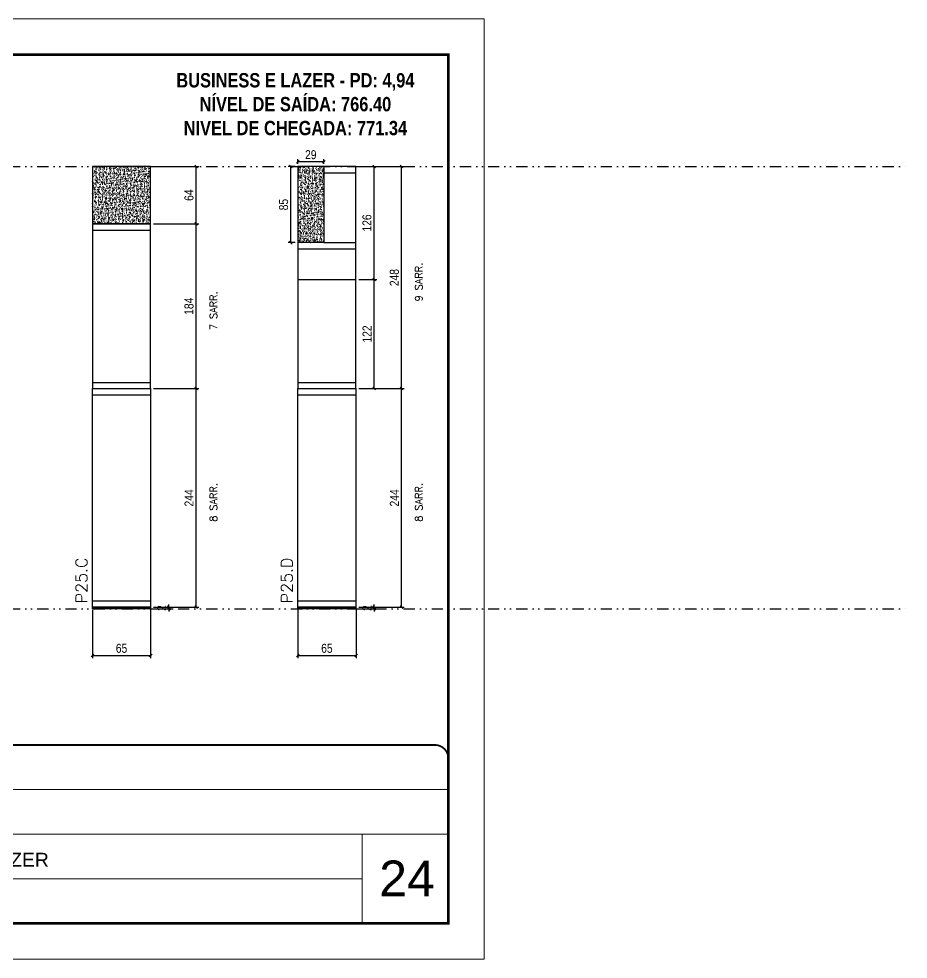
# Model space of a CAD drawing. Extents: x 13379 to 23315, y 867 to 16997.
# Drawn here: x 20120 to 21113, y 10056 to 11106 of the extents above; entities that cross this region are included whole.
import ezdxf

# ---------------------------------------------------------------- set-up
doc = ezdxf.new("R2010")
doc.units = 0
for name, pattern in [('CONTINUO', [0]), ('DASHED', [0.75, 0.5, -0.25]), ('DIVIDE2', [0.625, 0.25, -0.125, 0, -0.125, 0, -0.125])]:
    doc.linetypes.add(name, pattern=pattern)
for name, color, linetype, lineweight in [('CARIMBO', 255, 'Continuous', 9), ('Folhas', 255, 'Continuous', 9), ('SARRAFO DE PRESSAO', 251, 'DASHED', 9), ('Texto Seção', 7, 'Continuous', 15)]:
    doc.layers.add(name, color=color, linetype=linetype, lineweight=lineweight)
for name, color, linetype in [('COTA', 241, 'Continuous'), ('NOMENCLATURA', 7, 'Continuous'), ('Nível', 160, 'Continuous'), ('Painéis', 200, 'Continuous'), ('SARR_2.2x7', 40, 'Continuous')]:
    doc.layers.add(name, color=color, linetype=linetype)
doc.styles.add('ARIAL', font='arial.ttf')
doc.styles.add('COTA TECNICA', font='techl___.ttf', dxfattribs={"height": 10})
doc.styles.add('COTA TECNICA-50', font='techl___.ttf', dxfattribs={"height": 10})
doc.styles.add('REGUA-120', font='ROMANS.shx', dxfattribs={"height": 15})
doc.styles.add('ROMANC', font='techb___.ttf', dxfattribs={"height": 2.5})
doc.styles.add('ROMANS', font='romans.shx')
doc.styles.add('Tecnologia', font='')
doc.styles.get('Tecnologia').set_extended_font_data('Forgotten Futurist')
doc.dimstyles.new('COTA PAINEL-50', dxfattribs={"dimtxt": 10, "dimasz": 3, "dimexe": 3, "dimexo": 3, "dimgap": 3, "dimtad": 1, "dimdec": 1, "dimzin": 12, "dimdsep": 46, "dimtxsty": 'COTA TECNICA-50', "dimblk1": 'OBLIQUE', "dimblk2": 'OBLIQUE', "dimsah": 1, "dimcen": 0.9, "dimclrd": 4, "dimclre": 4, "dimclrt": 240, "dimadec": 1, "dimazin": 3, "dimtfac": 1, "dimtdec": 1, "dimtmove": 0, "dimatfit": 3, "dimfxl": 1, "dimtolj": 1, "dimtzin": 12, "dimarcsym": 0})
doc.dimstyles.new('PAINEL', dxfattribs={"dimtxt": 10, "dimasz": 3, "dimexe": 3, "dimexo": 3, "dimgap": 3, "dimtad": 1, "dimdec": 1, "dimzin": 12, "dimdsep": 46, "dimtxsty": 'COTA TECNICA', "dimblk1": 'OBLIQUE', "dimblk2": 'OBLIQUE', "dimsah": 1, "dimcen": 0.9, "dimclrd": 4, "dimclre": 4, "dimclrt": 240, "dimadec": 1, "dimazin": 3, "dimtfac": 1, "dimtdec": 1, "dimtmove": 0, "dimatfit": 3, "dimfxl": 1, "dimtolj": 1, "dimtzin": 12, "dimarcsym": 0})

# ---------------------------------------------------------------- blocks, each defined once
blk = doc.blocks.new('9999999999')
at = {"color": 30, "linetype": 'CONTINUO'}
for p, q in [((98564.6, 34230.2), (98564.6, 34429.4)), ((98564.6, 34379.6), (99584, 34379.6)), ((98564.6, 34329.8), (99488, 34329.8)), ((99584, 34329.8), (99488, 34329.8)), ((99488, 34329.8), (99488, 34230.2)), ((98564.6, 34280), (99488, 34280))]:
    blk.add_line(p, q, dxfattribs=at)
at = {"color": 30, "linetype": 'CONTINUO', "const_width": 2}
blk.add_lwpolyline([(99584, 34230.2), (99584, 34414.4, 0.414214), (99569, 34429.4), (98229, 34429.4, 0.414214), (98214, 34414.4), (98214, 34245.2, 0.414214), (98229, 34230.2), (99584, 34230.2)], format="xyb", dxfattribs=at)
at = {"layer": 'Folhas'}
blk.add_lwpolyline([(98139, 34190.2), (99624, 34190.2), (99624, 35240.2), (98139, 35240.2)], close=True, dxfattribs=at)
at = {"layer": 'Folhas', "color": 30, "const_width": 3}
blk.add_lwpolyline([(98214, 34230.2), (99584, 34230.2), (99584, 35200.2), (98214, 35200.2)], close=True, dxfattribs=at)
at = {"color": 7, "linetype": 'Continuous', "ltscale": 5, "style": 'ARIAL'}
for s, height, p in [('SCHWARTZ', 15.48, (98837.7, 34393.1)), ('GWT', 15.48, (98837.7, 34343.3)), ('BUSINESS CENTER E LAZER', 15.483, (98837.7, 34293.5)), ('NOVA SISTEMAS CONSTRUTIVOS', 11.059, (98263.2, 34267.2)), ('PILARES', 15.48, (98837.7, 34243.7))]:
    blk.add_text(s, height=height, dxfattribs=at).set_placement(p)
at = {"layer": 'Folhas', "color": 7, "style": 'Tecnologia', "width": 1.5}
for s, p in [('CLIENTE:', (98573.7, 34397.2)), ('OBRA:', (98573.7, 34347.3)), ('PAVIMENTO:', (98573.7, 34297.5)), ('PROJETO:', (98573.7, 34247.7))]:
    blk.add_text(s, height=14, dxfattribs=at).set_placement(p)
blk = doc.blocks.new('_Oblique')
at = {"color": 0, "linetype": 'ByBlock', "lineweight": -2}
blk.add_line((-0.5, -0.5), (0.5, 0.5), dxfattribs=at)
blk = doc.blocks.new('*D763')
at = {"layer": 'COTA', "color": 4, "lineweight": -2, "transparency": 16777216}
for p, q in [((20202.3, 10445.7), (20202.3, 10391.6)), ((20267.3, 10445.7), (20267.3, 10391.6)), ((20202.3, 10394.6), (20267.3, 10394.6))]:
    blk.add_line(p, q, dxfattribs=at)
at = {"layer": 'Defpoints', "color": 0, "transparency": 16777216}
for p in [(20202.3, 10448.7), (20267.3, 10448.7), (20267.3, 10394.6)]:
    blk.add_point(p, dxfattribs=at)
at = {"layer": 'COTA', "color": 4, "lineweight": -2, "transparency": 16777216, "xscale": 3, "yscale": 3, "zscale": 3, "rotation": 180}
blk.add_blockref('_Oblique', (20202.3, 10394.6), dxfattribs=at)
at = {"layer": 'COTA', "color": 4, "lineweight": -2, "transparency": 16777216, "xscale": 3, "yscale": 3, "zscale": 3}
blk.add_blockref('_Oblique', (20267.3, 10394.6), dxfattribs=at)
at = {"layer": 'COTA', "color": 240, "transparency": 16777216, "insert": (20234.8, 10402.7), "char_height": 10, "attachment_point": 5, "style": 'COTA TECNICA'}
blk.add_mtext('\\A1;65', dxfattribs=at)
blk = doc.blocks.new('*D764')
at = {"layer": 'COTA', "color": 4, "lineweight": -2, "transparency": 16777216}
for p, q in [((20270.3, 10692.7), (20321.2, 10692.7)), ((20318.2, 10448.7), (20318.2, 10692.7)), ((20270.3, 10448.7), (20321.2, 10448.7))]:
    blk.add_line(p, q, dxfattribs=at)
at = {"layer": 'Defpoints', "color": 0, "transparency": 16777216}
for p in [(20267.3, 10692.7), (20318.2, 10692.7), (20267.3, 10448.7)]:
    blk.add_point(p, dxfattribs=at)
at = {"layer": 'COTA', "color": 4, "lineweight": -2, "transparency": 16777216, "xscale": 3, "yscale": 3, "zscale": 3}
for p, rotation in [((20318.2, 10692.7), 90), ((20318.2, 10448.7), 270)]:
    blk.add_blockref('_Oblique', p, dxfattribs=dict(at, rotation=rotation))
at = {"layer": 'COTA', "color": 240, "transparency": 16777216, "insert": (20310.1, 10570.7), "char_height": 10, "attachment_point": 5, "rotation": 90, "style": 'COTA TECNICA'}
blk.add_mtext('\\A1;244', dxfattribs=at)
blk = doc.blocks.new('*D765')
at = {"layer": 'COTA', "color": 4, "lineweight": -2, "transparency": 16777216}
for p, q in [((20270.3, 10448.7), (20290.6, 10448.7)), ((20287.6, 10448.7), (20287.6, 10451.7)), ((20287.6, 10446.7), (20287.6, 10448.7)), ((20270.3, 10446.7), (20290.6, 10446.7)), ((20287.6, 10446.7), (20287.6, 10443.7))]:
    blk.add_line(p, q, dxfattribs=at)
at = {"layer": 'Defpoints', "color": 0, "transparency": 16777216}
for p in [(20267.3, 10448.7), (20287.6, 10448.7), (20267.3, 10446.7)]:
    blk.add_point(p, dxfattribs=at)
at = {"layer": 'COTA', "color": 4, "lineweight": -2, "transparency": 16777216, "xscale": 3, "yscale": 3, "zscale": 3}
for p, rotation in [((20287.6, 10448.7), 270), ((20287.6, 10446.7), 90)]:
    blk.add_blockref('_Oblique', p, dxfattribs=dict(at, rotation=rotation))
at = {"layer": 'COTA', "color": 240, "transparency": 16777216, "insert": (20279.6, 10447.7), "char_height": 10, "attachment_point": 5, "rotation": 90, "style": 'COTA TECNICA-50'}
blk.add_mtext('\\A1;2', dxfattribs=at)
blk = doc.blocks.new('*D767')
at = {"layer": 'COTA', "color": 4, "linetype": 'ByBlock', "lineweight": -2, "transparency": 16777216}
for p, q in [((20270.3, 10940.7), (20321.2, 10940.7)), ((20318.2, 10876.7), (20318.2, 10940.7)), ((20270.3, 10876.7), (20321.2, 10876.7))]:
    blk.add_line(p, q, dxfattribs=at)
at = {"layer": 'Defpoints', "color": 0, "linetype": 'ByBlock', "transparency": 16777216}
for p in [(20267.3, 10940.7), (20318.2, 10940.7), (20267.3, 10876.7)]:
    blk.add_point(p, dxfattribs=at)
at = {"layer": 'COTA', "color": 4, "linetype": 'ByBlock', "lineweight": -2, "transparency": 16777216, "xscale": 3, "yscale": 3, "zscale": 3}
for p, rotation in [((20318.2, 10940.7), 90), ((20318.2, 10876.7), 270)]:
    blk.add_blockref('_Oblique', p, dxfattribs=dict(at, rotation=rotation))
at = {"layer": 'COTA', "color": 240, "linetype": 'ByBlock', "transparency": 16777216, "insert": (20310.1, 10908.7), "char_height": 10, "attachment_point": 5, "rotation": 90, "style": 'COTA TECNICA'}
blk.add_mtext('\\A1;64', dxfattribs=at)
blk = doc.blocks.new('*D781')
at = {"layer": 'COTA', "color": 4, "lineweight": -2, "transparency": 16777216}
for p, q in [((20270.3, 10876.7), (20321.2, 10876.7)), ((20318.2, 10692.7), (20318.2, 10876.7)), ((20270.3, 10692.7), (20321.2, 10692.7))]:
    blk.add_line(p, q, dxfattribs=at)
at = {"layer": 'Defpoints', "color": 0, "transparency": 16777216}
for p in [(20267.3, 10876.7), (20318.2, 10876.7), (20267.3, 10692.7)]:
    blk.add_point(p, dxfattribs=at)
at = {"layer": 'COTA', "color": 4, "lineweight": -2, "transparency": 16777216, "xscale": 3, "yscale": 3, "zscale": 3}
for p, rotation in [((20318.2, 10876.7), 90), ((20318.2, 10692.7), 270)]:
    blk.add_blockref('_Oblique', p, dxfattribs=dict(at, rotation=rotation))
at = {"layer": 'COTA', "color": 240, "transparency": 16777216, "insert": (20310.1, 10784.7), "char_height": 10, "attachment_point": 5, "rotation": 90, "style": 'COTA TECNICA'}
blk.add_mtext('\\A1;184', dxfattribs=at)
blk = doc.blocks.new('*D782')
at = {"layer": 'COTA', "color": 4, "lineweight": -2, "transparency": 16777216}
for p, q in [((20431.5, 10445.7), (20431.5, 10391.6)), ((20496.5, 10445.7), (20496.5, 10391.6)), ((20431.5, 10394.6), (20496.5, 10394.6))]:
    blk.add_line(p, q, dxfattribs=at)
at = {"layer": 'Defpoints', "color": 0, "transparency": 16777216}
for p in [(20431.5, 10448.7), (20496.5, 10448.7), (20496.5, 10394.6)]:
    blk.add_point(p, dxfattribs=at)
at = {"layer": 'COTA', "color": 4, "lineweight": -2, "transparency": 16777216, "xscale": 3, "yscale": 3, "zscale": 3, "rotation": 180}
blk.add_blockref('_Oblique', (20431.5, 10394.6), dxfattribs=at)
at = {"layer": 'COTA', "color": 4, "lineweight": -2, "transparency": 16777216, "xscale": 3, "yscale": 3, "zscale": 3}
blk.add_blockref('_Oblique', (20496.5, 10394.6), dxfattribs=at)
at = {"layer": 'COTA', "color": 240, "transparency": 16777216, "insert": (20464, 10402.7), "char_height": 10, "attachment_point": 5, "style": 'COTA TECNICA'}
blk.add_mtext('\\A1;65', dxfattribs=at)
blk = doc.blocks.new('*D783')
at = {"layer": 'COTA', "color": 4, "lineweight": -2, "transparency": 16777216}
for p, q in [((20499.5, 10692.7), (20550.4, 10692.7)), ((20547.4, 10448.7), (20547.4, 10692.7)), ((20499.5, 10448.7), (20550.4, 10448.7))]:
    blk.add_line(p, q, dxfattribs=at)
at = {"layer": 'Defpoints', "color": 0, "transparency": 16777216}
for p in [(20496.5, 10692.7), (20547.4, 10692.7), (20496.5, 10448.7)]:
    blk.add_point(p, dxfattribs=at)
at = {"layer": 'COTA', "color": 4, "lineweight": -2, "transparency": 16777216, "xscale": 3, "yscale": 3, "zscale": 3}
for p, rotation in [((20547.4, 10692.7), 90), ((20547.4, 10448.7), 270)]:
    blk.add_blockref('_Oblique', p, dxfattribs=dict(at, rotation=rotation))
at = {"layer": 'COTA', "color": 240, "transparency": 16777216, "insert": (20539.3, 10570.7), "char_height": 10, "attachment_point": 5, "rotation": 90, "style": 'COTA TECNICA'}
blk.add_mtext('\\A1;244', dxfattribs=at)
blk = doc.blocks.new('*D784')
at = {"layer": 'COTA', "color": 4, "lineweight": -2, "transparency": 16777216}
for p, q in [((20499.5, 10448.7), (20519.8, 10448.7)), ((20516.8, 10448.7), (20516.8, 10451.7)), ((20516.8, 10446.7), (20516.8, 10448.7)), ((20499.5, 10446.7), (20519.8, 10446.7)), ((20516.8, 10446.7), (20516.8, 10443.7))]:
    blk.add_line(p, q, dxfattribs=at)
at = {"layer": 'Defpoints', "color": 0, "transparency": 16777216}
for p in [(20496.5, 10448.7), (20516.8, 10448.7), (20496.5, 10446.7)]:
    blk.add_point(p, dxfattribs=at)
at = {"layer": 'COTA', "color": 4, "lineweight": -2, "transparency": 16777216, "xscale": 3, "yscale": 3, "zscale": 3}
for p, rotation in [((20516.8, 10448.7), 270), ((20516.8, 10446.7), 90)]:
    blk.add_blockref('_Oblique', p, dxfattribs=dict(at, rotation=rotation))
at = {"layer": 'COTA', "color": 240, "transparency": 16777216, "insert": (20508.8, 10447.7), "char_height": 10, "attachment_point": 5, "rotation": 90, "style": 'COTA TECNICA-50'}
blk.add_mtext('\\A1;2', dxfattribs=at)
blk = doc.blocks.new('*D785')
at = {"layer": 'COTA', "color": 4, "lineweight": -2, "transparency": 16777216}
for p, q in [((20499.5, 10940.7), (20550.4, 10940.7)), ((20547.4, 10692.7), (20547.4, 10940.7)), ((20499.5, 10692.7), (20550.4, 10692.7))]:
    blk.add_line(p, q, dxfattribs=at)
at = {"layer": 'Defpoints', "color": 0, "transparency": 16777216}
for p in [(20496.5, 10940.7), (20547.4, 10940.7), (20496.5, 10692.7)]:
    blk.add_point(p, dxfattribs=at)
at = {"layer": 'COTA', "color": 4, "lineweight": -2, "transparency": 16777216, "xscale": 3, "yscale": 3, "zscale": 3}
for p, rotation in [((20547.4, 10940.7), 90), ((20547.4, 10692.7), 270)]:
    blk.add_blockref('_Oblique', p, dxfattribs=dict(at, rotation=rotation))
at = {"layer": 'COTA', "color": 240, "transparency": 16777216, "insert": (20539.3, 10816.7), "char_height": 10, "attachment_point": 5, "rotation": 90, "style": 'COTA TECNICA'}
blk.add_mtext('\\A1;248', dxfattribs=at)
blk = doc.blocks.new('*D786')
at = {"layer": 'COTA', "color": 4, "lineweight": -2, "transparency": 16777216}
for p, q in [((20499.5, 10814.7), (20519.8, 10814.7)), ((20516.8, 10692.7), (20516.8, 10814.7)), ((20499.5, 10692.7), (20519.8, 10692.7))]:
    blk.add_line(p, q, dxfattribs=at)
at = {"layer": 'Defpoints', "color": 0, "transparency": 16777216}
for p in [(20496.5, 10814.7), (20516.8, 10814.7), (20496.5, 10692.7)]:
    blk.add_point(p, dxfattribs=at)
at = {"layer": 'COTA', "color": 4, "lineweight": -2, "transparency": 16777216, "xscale": 3, "yscale": 3, "zscale": 3}
for p, rotation in [((20516.8, 10814.7), 90), ((20516.8, 10692.7), 270)]:
    blk.add_blockref('_Oblique', p, dxfattribs=dict(at, rotation=rotation))
at = {"layer": 'COTA', "color": 240, "transparency": 16777216, "insert": (20508.8, 10753.7), "char_height": 10, "attachment_point": 5, "rotation": 90, "style": 'COTA TECNICA'}
blk.add_mtext('\\A1;122', dxfattribs=at)
blk = doc.blocks.new('*D787')
at = {"layer": 'COTA', "color": 4, "lineweight": -2, "transparency": 16777216}
for p, q in [((20499.5, 10940.7), (20519.8, 10940.7)), ((20516.8, 10814.7), (20516.8, 10940.7)), ((20499.5, 10814.7), (20519.8, 10814.7))]:
    blk.add_line(p, q, dxfattribs=at)
at = {"layer": 'Defpoints', "color": 0, "transparency": 16777216}
for p in [(20496.5, 10940.7), (20516.8, 10940.7), (20496.5, 10814.7)]:
    blk.add_point(p, dxfattribs=at)
at = {"layer": 'COTA', "color": 4, "lineweight": -2, "transparency": 16777216, "xscale": 3, "yscale": 3, "zscale": 3}
for p, rotation in [((20516.8, 10940.7), 90), ((20516.8, 10814.7), 270)]:
    blk.add_blockref('_Oblique', p, dxfattribs=dict(at, rotation=rotation))
at = {"layer": 'COTA', "color": 240, "transparency": 16777216, "insert": (20508.7, 10877.7), "char_height": 10, "attachment_point": 5, "rotation": 90, "style": 'COTA TECNICA'}
blk.add_mtext('\\A1;126', dxfattribs=at)
blk = doc.blocks.new('*D788')
at = {"layer": 'COTA', "color": 4, "lineweight": -2, "transparency": 16777216}
for p, q in [((20428.5, 10940.7), (20420.9, 10940.7)), ((20423.9, 10855.7), (20423.9, 10940.7)), ((20428.5, 10855.7), (20420.9, 10855.7))]:
    blk.add_line(p, q, dxfattribs=at)
at = {"layer": 'Defpoints', "color": 0, "transparency": 16777216}
for p in [(20423.9, 10940.7), (20431.5, 10940.7), (20431.5, 10855.7)]:
    blk.add_point(p, dxfattribs=at)
at = {"layer": 'COTA', "color": 4, "lineweight": -2, "transparency": 16777216, "xscale": 3, "yscale": 3, "zscale": 3}
for p, rotation in [((20423.9, 10940.7), 90), ((20423.9, 10855.7), 270)]:
    blk.add_blockref('_Oblique', p, dxfattribs=dict(at, rotation=rotation))
at = {"layer": 'COTA', "color": 240, "transparency": 16777216, "insert": (20415.7, 10898.2), "char_height": 10, "attachment_point": 5, "rotation": 90, "style": 'COTA TECNICA'}
blk.add_mtext('\\A1;85', dxfattribs=at)
blk = doc.blocks.new('*D789')
at = {"layer": 'COTA', "color": 4, "lineweight": -2, "transparency": 16777216}
for p, q in [((20431.5, 10943.7), (20431.5, 10948.8)), ((20460.5, 10945.8), (20431.5, 10945.8)), ((20460.5, 10943.7), (20460.5, 10948.8))]:
    blk.add_line(p, q, dxfattribs=at)
at = {"layer": 'Defpoints', "color": 0, "transparency": 16777216}
for p in [(20431.5, 10945.8), (20431.5, 10940.7), (20460.5, 10940.7)]:
    blk.add_point(p, dxfattribs=at)
at = {"layer": 'COTA', "color": 4, "lineweight": -2, "transparency": 16777216, "xscale": 3, "yscale": 3, "zscale": 3, "rotation": 180}
blk.add_blockref('_Oblique', (20431.5, 10945.8), dxfattribs=at)
at = {"layer": 'COTA', "color": 4, "lineweight": -2, "transparency": 16777216, "xscale": 3, "yscale": 3, "zscale": 3}
blk.add_blockref('_Oblique', (20460.5, 10945.8), dxfattribs=at)
at = {"layer": 'COTA', "color": 240, "transparency": 16777216, "insert": (20446, 10953.9), "char_height": 10, "attachment_point": 5, "style": 'COTA TECNICA'}
blk.add_mtext('\\A1;29', dxfattribs=at)

msp = doc.modelspace()

# ---------------------------------------------------------------- hatches: boundary and pattern name
at = {"layer": 'COTA', "linetype": 'ByBlock'}
h = msp.add_hatch(dxfattribs=at)
h.set_pattern_fill('AR-CONC', color=256, scale=0.03)
h.set_pattern_definition([(50, (-112821.549, -18288.6855), (5.46554007, -0.47817257), [0.5715, -6.2865]), (355, (-112821.549, -18288.6855), (-1.05730264, 5.73170536), [0.4572, -5.02921753]), (100.4514447, (-112821.0936, -18288.7253), (4.40823741, 5.25353256), [0.48570026, -5.34270734]), (46.1842, (-112821.549, -18287.1615), (8.13237123, -1.26126984), [0.85725, -9.42975]), (96.6355576, (-112820.871, -18287.2666), (7.122124, 7.42278374), [0.7285507, -8.01406824]), (351.184151, (-112821.549, -18287.1615), (7.122124, 7.42278374), [0.685799, -7.54379196]), (21, (-112820.787, -18287.5425), (4.54843174, -3.06795595), [0.5715, -6.2865]), (326, (-112820.787, -18287.5425), (1.85406085, 5.52563898), [0.4572, -5.0292]), (71.451445, (-112820.408, -18287.798), (6.40249258, 2.45768307), [0.48570026, -5.34269813]), (37.5, (-112821.549, -18288.6855), (0.092658098, 2.536651166), [0, -4.96824, 0, -5.1054, 0, -5.04825]), (7.5, (-112821.549, -18288.6855), (2.004589875, 3.005417245), [0, -2.91084, 0, -4.85394, 0, -1.92405]), (327.5, (-112823.2483, -18288.6855), (4.067717855, -0.17186232), [0, -1.905, 0, -5.9436, 0, -7.8867]), (317.5, (-112824.0103, -18288.6855), (4.44387544, 0.76279473), [0, -2.4765, 0, -3.94716, 0, -5.6007])])
h.paths.add_polyline_path([(20202.29, 10876.73), (20267.29, 10876.73), (20267.29, 10940.73), (20202.29, 10940.73)])
at = {"layer": 'COTA'}
h = msp.add_hatch(dxfattribs=at)
h.set_pattern_fill('AR-CONC', color=256, scale=0.03)
h.paths.add_polyline_path([(20460.47, 10940.73), (20431.47, 10940.73), (20431.47, 10855.73), (20460.47, 10855.73)])

# ---------------------------------------------------------------- linework, layer by layer
for p, q in [((20460.47, 10940.73), (20431.47, 10940.73)), ((20431.47, 10940.73), (20431.47, 10855.73)), ((20460.47, 10855.73), (20496.47, 10855.73))]:
    msp.add_line(p, q, dxfattribs=at)
at = {"layer": 'COTA', "linetype": 'ByBlock'}
msp.add_lwpolyline([(20202.29, 10876.73), (20267.29, 10876.73), (20267.29, 10940.73), (20202.29, 10940.73)], close=True, dxfattribs=at)
at = {"layer": 'Nível', "color": 4, "linetype": 'DIVIDE2', "ltscale": 50}
for p, q in [((13378.94, 10940.73), (21112.79, 10940.73)), ((13378.94, 10446.73), (21112.79, 10446.73))]:
    msp.add_line(p, q, dxfattribs=at)
at = {"layer": 'Painéis'}
for p, q in [((20496.47, 10940.73), (20460.47, 10940.73)), ((20460.47, 10940.73), (20460.47, 10855.73)), ((20496.47, 10692.73), (20496.47, 10940.73)), ((20460.47, 10855.73), (20431.47, 10855.73)), ((20431.47, 10855.73), (20431.47, 10692.73)), ((20431.47, 10814.73), (20496.47, 10814.73)), ((20431.47, 10692.73), (20496.47, 10692.73))]:
    msp.add_line(p, q, dxfattribs=at)
for points in [[(20202.29, 10692.73), (20267.29, 10692.73), (20267.29, 10876.73), (20202.29, 10876.73)], [(20202.29, 10448.73), (20267.29, 10448.73), (20267.29, 10446.73), (20202.29, 10446.73)], [(20431.47, 10448.73), (20496.47, 10448.73), (20496.47, 10446.73), (20431.47, 10446.73)]]:
    msp.add_lwpolyline(points, close=True, dxfattribs=at)
for points in [[(20267.29, 10692.73), (20267.29, 10448.73), (20202.29, 10448.73), (20202.29, 10692.73)], [(20496.47, 10692.73), (20496.47, 10448.73), (20431.47, 10448.73), (20431.47, 10692.73)]]:
    msp.add_lwpolyline(points, dxfattribs=at)
at = {"layer": 'SARR_2.2x7', "linetype": 'ByBlock'}
for p, q in [((20460.47, 10933.73), (20496.47, 10933.73)), ((20202.29, 10869.73), (20267.29, 10869.73)), ((20431.47, 10848.73), (20496.47, 10848.73)), ((20202.29, 10699.73), (20267.29, 10699.73)), ((20431.47, 10699.73), (20496.47, 10699.73)), ((20202.29, 10685.73), (20267.29, 10685.73)), ((20431.47, 10685.73), (20496.47, 10685.73)), ((20202.29, 10455.73), (20267.29, 10455.73)), ((20431.47, 10455.73), (20496.47, 10455.73))]:
    msp.add_line(p, q, dxfattribs=at)

# ---------------------------------------------------------------- block references
at = {"layer": 'SARRAFO DE PRESSAO', "color": 6, "linetype": 'ByBlock'}
msp.add_blockref('9999999999', (-78984.48, -24134.56), dxfattribs=at)

# ---------------------------------------------------------------- texts
at = {"layer": 'CARIMBO', "style": 'ARIAL'}
msp.add_text('24', height=40, dxfattribs=at).set_placement((20522.36, 10125.79))
at = {"layer": 'NOMENCLATURA', "color": 2, "insert": (20428.88, 11071.7), "char_height": 16, "attachment_point": 2, "style": 'ROMANC'}
msp.add_mtext_dynamic_manual_height_columns('\\PBUSINESS E LAZER - PD: 4,94\\PNÍVEL DE SAÍDA: 766.40\\PNIVEL DE CHEGADA: 771.34', width=376.0554, gutter_width=1, heights=[0], dxfattribs=at)
at = {"layer": 'Texto Seção', "linetype": 'Continuous', "style": 'ROMANS'}
for s, p in [('9 SARR.', (20570.55, 10790.1)), ('7 SARR.', (20341.38, 10758.1)), ('8 SARR.', (20341.38, 10544.1)), ('8 SARR.', (20570.55, 10544.1))]:
    msp.add_text(s, height=8, rotation=90, dxfattribs=at).set_placement(p)
at = {"layer": 'Texto Seção', "char_height": 13, "width": 285.3299, "attachment_point": 1, "rotation": 90, "style": 'REGUA-120'}
for s, insert in [('P25.C', (20183.61, 10452.87)), ('P25.D', (20412.79, 10452.87))]:
    msp.add_mtext(s, dxfattribs=dict(at, insert=insert))

# ---------------------------------------------------------------- dimensions: what is measured, and where the dimension line sits
at = {"layer": 'COTA'}
dim = msp.add_linear_dim(base=(20431.47, 10945.82), p1=(20460.47, 10940.73), p2=(20431.47, 10940.73), dimstyle='PAINEL', dxfattribs=at)
dim.commit()
dim.dimension.update_dxf_attribs({"geometry": '*D789', "text_midpoint": (20445.97, 10953.9)})
at = {"layer": 'COTA', "linetype": 'ByBlock'}
dim = msp.add_linear_dim(base=(20318.22, 10940.73), p1=(20267.29, 10876.73), p2=(20267.29, 10940.73), angle=90, dimstyle='PAINEL', dxfattribs=at)
dim.commit()
dim.dimension.update_dxf_attribs({"geometry": '*D767', "text_midpoint": (20310.11, 10908.73)})
at = {"layer": 'COTA'}
for base, p1, p2, picture, middle in [((20423.87, 10940.73), (20431.47, 10855.73), (20431.47, 10940.73), '*D788', (20415.74, 10898.23)), ((20547.39, 10940.73), (20496.47, 10692.73), (20496.47, 10940.73), '*D785', (20539.3, 10816.73)), ((20318.22, 10876.73), (20267.29, 10692.73), (20267.29, 10876.73), '*D781', (20310.12, 10784.73)), ((20516.82, 10814.73), (20496.47, 10692.73), (20496.47, 10814.73), '*D786', (20508.76, 10753.73))]:
    dim = msp.add_linear_dim(base=base, p1=p1, p2=p2, angle=90, dimstyle='PAINEL', dxfattribs=at)
    dim.commit()
    dim.dimension.update_dxf_attribs({"geometry": picture, "text_midpoint": middle})
for base, p1, p2, override, picture, middle in [((20516.82, 10940.73), (20496.47, 10814.73), (20496.47, 10940.73), {"dimtmove": 1}, '*D787', (20508.71, 10877.73)), ((20318.22, 10692.73), (20267.29, 10448.73), (20267.29, 10692.73), {"dimarcsym": 2}, '*D764', (20310.14, 10570.73)), ((20547.39, 10692.73), (20496.47, 10448.73), (20496.47, 10692.73), {"dimarcsym": 2}, '*D783', (20539.32, 10570.73))]:
    dim = msp.add_linear_dim(base=base, p1=p1, p2=p2, angle=90, dimstyle='PAINEL', override=override, dxfattribs=at)
    dim.commit()
    dim.dimension.update_dxf_attribs({"geometry": picture, "text_midpoint": middle})
for base, p1, p2, picture, middle in [((20267.29, 10394.55), (20202.29, 10448.73), (20267.29, 10448.73), '*D763', (20234.79, 10402.66)), ((20496.47, 10394.55), (20431.47, 10448.73), (20496.47, 10448.73), '*D782', (20463.97, 10402.66))]:
    dim = msp.add_linear_dim(base=base, p1=p1, p2=p2, dimstyle='PAINEL', override={"dimarcsym": 2}, dxfattribs=at)
    dim.commit()
    dim.dimension.update_dxf_attribs({"geometry": picture, "text_midpoint": middle})
for base, p1, p2, picture, middle in [((20287.64, 10448.73), (20267.29, 10446.73), (20267.29, 10448.73), '*D765', (20287.64, 10447.73)), ((20516.82, 10448.73), (20496.47, 10446.73), (20496.47, 10448.73), '*D784', (20516.82, 10447.73))]:
    dim = msp.add_linear_dim(base=base, p1=p1, p2=p2, angle=90, dimstyle='COTA PAINEL-50', dxfattribs=at)
    dim.commit()
    dim.dimension.update_dxf_attribs({"geometry": picture, "text_midpoint": middle, "dimtype": 160})

doc.saveas('drawing.dxf')
